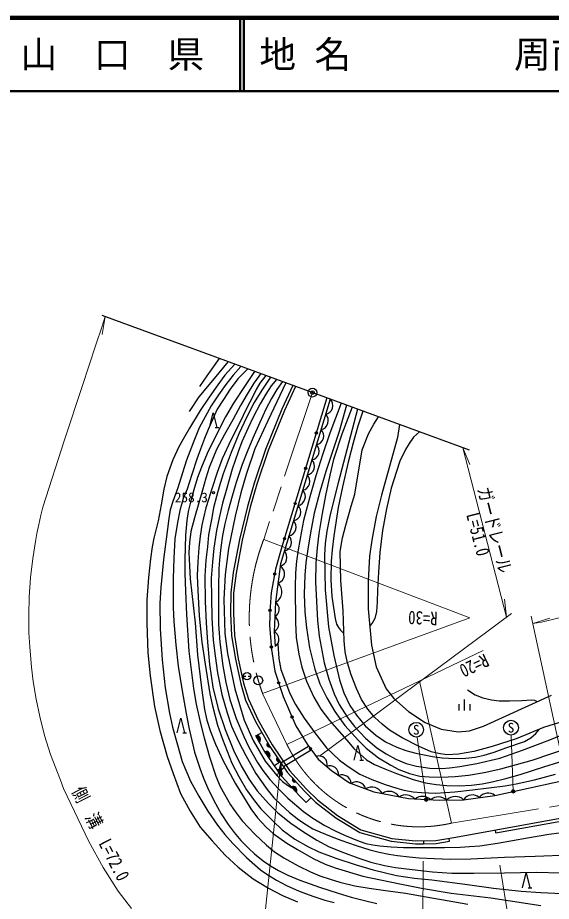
# Model space of a CAD drawing. Units: millimetres, scale not verified. Extents: x 40000 to 680000, y 20000 to 380000.
# Drawn here: x 337501 to 410102, y 259735 to 380000 of the extents above; entities that cross this region are included whole.
import ezdxf
from ezdxf.enums import TextEntityAlignment as Align

# ---------------------------------------------------------------- set-up
doc = ezdxf.new("R2010")
doc.units = ezdxf.units.MM
doc.header["$LTSCALE"] = 1000
doc.header["$PDMODE"] = 32
doc.header["$PDSIZE"] = 500
doc.linetypes.add('CHAIN', pattern=[18.5, 12, -1.5, 3.5, -1.5])
doc.linetypes.add('DASHED', pattern=[7.5, 6, -1.5])
for name, color, linetype, lineweight in [('M-BGD', 7, 'Continuous', 25), ('M-BMK', 2, 'CHAIN', 13), ('M-BMK-OTRS', 5, 'Continuous', 25), ('M-BMK-SRVR', 3, 'Continuous', 25), ('M-STR-HTXT', 7, 'Continuous', 13), ('M-STR-STRC', 7, 'Continuous', 25), ('M-TTL', 2, 'Continuous', 140), ('M-TTL-LINE', 7, 'Continuous', 50)]:
    doc.layers.add(name, color=color, linetype=linetype, lineweight=lineweight)
doc.layers.add('M-OTRS', color=6, linetype='Continuous')
doc.layers.add('M-TTL-TXT', color=7, linetype='Continuous')
doc.styles.add('ＭＳ ゴシック', font='')
doc.styles.get('ＭＳ ゴシック').set_extended_font_data('MS Gothic')

# ---------------------------------------------------------------- blocks, each defined once
blk = doc.blocks.new('open_arrow')
at = {"color": 0, "linetype": 'Continuous', "lineweight": -2}
blk.add_lwpolyline([(7.5, 1.25), (0, 0), (7.5, -1.25)], dxfattribs=at)

msp = doc.modelspace()

# ---------------------------------------------------------------- hatches: boundary and pattern name
at = {"layer": 'M-BGD'}
for points in [[(378174, 323606, -1), (378088, 323318, -1)], [(376732, 318818, -1), (376645, 318531, -1)], [(375289, 314031, -1), (375202, 313744, -1)], [(373846, 309243, -1), (373760, 308956, -1)], [(372504, 304430, -1), (372451, 304134, -0.41421), (372330, 304309, -0.41421)], [(371829, 299482, -1), (371819, 299182, -1)], [(371995, 294493, -1), (372020, 294194, -1)], [(372958, 289607, -1), (373055, 289323, -1)], [(374778, 284954, -1), (374896, 284678, -0.41421), (374699, 284757, -0.41421)], [(369882, 282264, -0.82183), (370371, 281402)], [(371522, 281297), (371831, 280753, -0.84072)], [(377248, 280624, -1), (377426, 280383, -1)], [(371135, 280096, -0.82183), (371691, 279276)], [(372811, 279317), (373162, 278799, -0.84072)], [(372818, 277613, -0.82183), (373374, 276792)], [(374927, 276480), (375350, 276018, -0.84072)], [(374718, 275301, -0.82183), (375388, 274570)]]:
    msp.add_hatch(color=256, dxfattribs=at).paths.add_polyline_path(points)
at = {"layer": 'M-STR-HTXT'}
for points in [[(405100, 274884, -1), (404756, 274521, -0.41421), (404747, 274875, -0.41421)], [(393219, 273776, -1), (392915, 273379, -0.41421), (392869, 273730, -0.41421)]]:
    msp.add_hatch(color=256, dxfattribs=at).paths.add_polyline_path(points)

# ---------------------------------------------------------------- linework, layer by layer
at = {"layer": 'M-BGD'}
for p, q in [((364349, 324206), (364849, 324206)), ((368205, 290377), (368530, 290377)), ((368880, 290377), (369205, 290377)), ((397548, 285685), (397548, 286585)), ((398298, 285685), (398298, 287185)), ((399048, 285685), (399048, 286585)), ((359960, 282654), (360460, 282654)), ((369882, 282264), (370709, 282732)), ((369882, 282264), (370371, 281402)), ((371831, 280753), (371522, 281297)), ((371135, 280096), (371691, 279276)), ((373162, 278799), (372811, 279317)), ((373209, 278730), (372422, 278197)), ((373769, 277902), (372983, 277369)), ((384045, 278932), (384545, 278932)), ((372818, 277613), (373374, 276792)), ((375350, 276018), (374927, 276480)), ((374718, 275301), (375388, 274570)), ((376741, 273177), (377412, 273849)), ((402569, 269054), (402498, 269448)), ((396272, 267927), (396204, 268322)), ((392699, 267973), (392709, 267573)), ((406940, 261593), (407440, 261593))]:
    msp.add_line(p, q, dxfattribs=at)
at = {"layer": 'M-BGD', "linetype": 'DASHED'}
for p, q in [((373321, 278565), (377083, 280849)), ((373658, 278067), (377439, 280364))]:
    msp.add_line(p, q, dxfattribs=at)
at = {"layer": 'M-BGD'}
for points in [[(366118, 333186), (364228, 330911), (362164, 328391), (360841, 326414)], [(364900, 333633), (363227, 331233), (362238, 329812)], [(367053, 332844), (365703, 331355), (364751, 330028), (363568, 328352), (362335, 326534), (360890, 324147), (360001, 322643), (359447, 321587), (358620, 319805), (357794, 317533), (357376, 315828), (357025, 313706), (356623, 311500), (356021, 309153), (355786, 307978), (355552, 306357), (355285, 303800), (355083, 300784), (355067, 297592), (355217, 293572), (355537, 290411), (356128, 286272), (356820, 283003), (357823, 279444), (358633, 277132), (359665, 274422), (360961, 272022), (362333, 269848), (363939, 267948), (365707, 266005), (367493, 264392), (369526, 262787), (371603, 261521), (373539, 260543), (375558, 259645)], [(367877, 332541), (366831, 331353), (365801, 330085), (364802, 328651), (363819, 327167), (362991, 325673), (362211, 324182), (361362, 322118), (360487, 319790), (359917, 318048), (359292, 316010), (358593, 314157), (358254, 313032), (358064, 311819), (357820, 310081), (357327, 306276), (356980, 302444), (356858, 300318), (356895, 296837), (357151, 292599), (357547, 288808), (358169, 285333), (358576, 283427), (359230, 281011), (359894, 278784), (360366, 277565), (360999, 276109), (362156, 274053), (363366, 272018), (364676, 270106), (365683, 268831), (366789, 267618), (368621, 265712), (370528, 264009), (371396, 263420), (372695, 262613), (374056, 261885), (375384, 261296), (376150, 260982), (377789, 260372), (379268, 259879), (380542, 259580)], [(368816, 332197), (367473, 330860), (366432, 329443), (365491, 328036), (364648, 326698), (363417, 323958), (362902, 322726), (362356, 321260), (361870, 319922), (361205, 317836), (360561, 315844), (360034, 314570), (359568, 312935), (359231, 311280), (358894, 309081), (358754, 306459), (358675, 303670), (358654, 299731), (358734, 297818), (359031, 294642), (359348, 291729), (359874, 288393), (360419, 285292), (360806, 283412), (361183, 281609), (361563, 280050), (362286, 277842), (362793, 276482), (363314, 275239), (364183, 273440), (365171, 271657), (366117, 270205), (366964, 269087), (367863, 268035), (368947, 266910), (369727, 266204), (370915, 265246), (371881, 264544), (372972, 263933), (374274, 263284), (375866, 262617), (377276, 262103), (378586, 261650), (381095, 260837), (382850, 260314), (384685, 259856), (386380, 259446)], [(369723, 331864), (368347, 329794), (366882, 327546), (365790, 325671), (364585, 323357), (363298, 320686), (362530, 318802), (361972, 317405), (361447, 315732), (361083, 314404), (360711, 312805), (360525, 311585), (360322, 309591), (360233, 306251), (360233, 304409), (360330, 301957), (360475, 298769), (360774, 293772), (361431, 288697), (361787, 286555), (362356, 283938), (362854, 281998), (363596, 279389), (364461, 276749), (365050, 275348), (365629, 274302), (366473, 272860), (367102, 271976), (368060, 270692), (369756, 268864), (371331, 267392), (372462, 266492), (373722, 265670), (375662, 264583), (377332, 263746), (378602, 263208), (380004, 262731), (381325, 262365), (383351, 261866), (385302, 261521), (387242, 261267), (390243, 260850), (393057, 260362), (395946, 259853), (398761, 259335)], [(370565, 331555), (369643, 330273), (368710, 328754), (367818, 327236), (366765, 325251), (365650, 323270), (364532, 321225), (363542, 318801), (363094, 317319), (362668, 315679), (361569, 311923), (361060, 310051), (360883, 308587), (360788, 307193), (360859, 305381), (360989, 303645), (361627, 297640), (361970, 293288), (362525, 288769), (362903, 285828), (363223, 284404), (363731, 282845), (364393, 281145), (365422, 278951), (367076, 275821), (369205, 272330), (370138, 271090), (371285, 269838), (372265, 268976), (374124, 267672), (375589, 266774), (377695, 265555), (379338, 264811), (380697, 264292), (384472, 263141), (386871, 262669), (389707, 262067), (392443, 261510), (396496, 260848), (401854, 260232), (408677, 259169)], [(371266, 331297), (370461, 330236), (369949, 329391), (369382, 328271), (368761, 327077), (367573, 324646), (366529, 322594), (365343, 319960), (364646, 318120), (363928, 315897), (363460, 314426), (363106, 313311), (362790, 311922), (362562, 310911), (362338, 309413), (362142, 307842), (361990, 305957), (361903, 304071), (362006, 302043), (362185, 298578), (362565, 294992), (363011, 292030), (363638, 287972), (363999, 286345), (364695, 283689), (365363, 281826), (366658, 278533), (367591, 276711), (368648, 274890), (369719, 273416), (370571, 272325), (372268, 270628), (373506, 269460), (375222, 268216), (376989, 267187), (378491, 266492), (380792, 265612), (383533, 264708), (385870, 264041), (389048, 263259), (391469, 262869), (393862, 262647), (398683, 262020), (402217, 261533), (405993, 261113), (408678, 260918), (411517, 260793)], [(371882, 331071), (370713, 329314), (369666, 327644), (368678, 325668), (367605, 323342), (366545, 320798), (365438, 317901), (364897, 316161), (364544, 314815), (364155, 313274), (363849, 311706), (363484, 309601), (363308, 307963), (363108, 306163), (362954, 303992), (363013, 300553), (363142, 297636), (363307, 295020), (363578, 291961), (364061, 288873), (364779, 285921), (365710, 283126), (366863, 280303), (367898, 278186), (369006, 276320), (370077, 274791), (371610, 273048), (372881, 271801), (374670, 270354), (376376, 269202), (378216, 268078), (379899, 267173), (381806, 266361), (383799, 265640), (385552, 265064), (387388, 264617), (388894, 264358), (391172, 264073), (393949, 263767), (396573, 263555), (398190, 263549), (399568, 263569), (403736, 263613), (408090, 263686), (411381, 263595)], [(372711, 330767), (371968, 329871), (371283, 328739), (370489, 327421), (369549, 325651), (368839, 324181), (368010, 322259), (367494, 320891), (366691, 318546), (365938, 315960), (365371, 313944), (364906, 311908), (364567, 310222), (364204, 307822), (363992, 305876), (363840, 303730), (363865, 301106), (363933, 298313), (364119, 295292), (364355, 293155), (364668, 290853), (365294, 287874), (366012, 285381), (366596, 283585), (367552, 281506), (368559, 279576), (369920, 277151), (370445, 276359), (371434, 274948), (372373, 273816), (373345, 272861), (374503, 271822), (375757, 270828), (376788, 270135), (377676, 269612), (378614, 269189), (380156, 268569), (381467, 268045), (383555, 267336), (385402, 266758), (386678, 266404), (387997, 266167), (389180, 265964), (390761, 265778), (392110, 265634), (394164, 265541), (396362, 265465), (399148, 265540), (403722, 265734), (407910, 265878), (412597, 266064)], [(373542, 330463), (372750, 329396), (372025, 328155), (371269, 326705), (370438, 324882), (369498, 322750), (368709, 320908), (368039, 319193), (367239, 316737), (366667, 314869), (366132, 312923), (365683, 311123), (365357, 309516), (365148, 307875), (364975, 306217), (364889, 304964), (364822, 302491), (364845, 297444), (364999, 294998), (365407, 291808), (365804, 289533), (366344, 287219), (367215, 284605), (368266, 282187), (368947, 280724), (370144, 278631), (370841, 277561), (371792, 276294), (373043, 274982), (374267, 273757), (376408, 271942), (377667, 271039), (379276, 270039), (380683, 269337), (381960, 268725), (383946, 267945), (384860, 267595), (385811, 267418), (386777, 267302), (388299, 267155), (389987, 267061), (392915, 267061), (395554, 267061), (397687, 267100), (398993, 267177), (400380, 267309), (402760, 267672), (406858, 268367), (409782, 268855), (411173, 269079)], [(373978, 330302), (371516, 325147), (369744, 321307), (368578, 317822), (367846, 315353), (367103, 312149), (366179, 307758), (365730, 304221), (365550, 300793), (365704, 296193), (366051, 293456), (367038, 288670), (368320, 284383), (369526, 281615), (371179, 278821), (372759, 276849), (373540, 276054), (374202, 275551), (374811, 275200)], [(374937, 329951), (373453, 326708), (371217, 321220), (369666, 316629), (368764, 313478), (367661, 308976), (366827, 304479), (366485, 301716), (366444, 298960), (366591, 295863), (367127, 292673), (367845, 289343), (368511, 287109), (369874, 284205), (371791, 280823), (374182, 277292), (376517, 274744), (378009, 273252), (380788, 271088), (384045, 269106), (388330, 267913), (391623, 267548), (392709, 267573)], [(375314, 329812), (373821, 326549), (371592, 321081), (370048, 316510), (369151, 313375), (368052, 308892), (367223, 304418), (366885, 301688), (366844, 298966), (366989, 295905), (367520, 292748), (368233, 289443), (368886, 287252), (370229, 284389), (372131, 281034), (374497, 277541), (376806, 275020), (378274, 273552), (381016, 271417), (384205, 269477), (388407, 268307), (391641, 267949), (394382, 268011), (397115, 268477), (413800, 271485)], [(379573, 328249), (373460, 307960), (372599, 304953), (372009, 301701), (371841, 299828), (371756, 297313), (372035, 294020), (372467, 291058), (373628, 287629), (375357, 283606), (376868, 281141), (378378, 279087), (380186, 277528), (382643, 275879), (385938, 274653), (390686, 273709), (394850, 273480), (398173, 273568), (402432, 274153), (415234, 276970), (422599, 278854)], [(380031, 328082), (373245, 305645), (372590, 300437), (372376, 296466), (372529, 294420)], [(381502, 327542), (379989, 323446), (379019, 320645), (378084, 317643), (377255, 314771), (376407, 311575), (376096, 310095), (375663, 307583), (375453, 306026), (375305, 304445), (375231, 302525), (375280, 297696), (375403, 295626), (375737, 293391), (376170, 291588), (376800, 289703), (377789, 287517), (378753, 285875), (379915, 284337), (382275, 281681), (383255, 280514), (384961, 278995), (386048, 278378), (387432, 277760), (389031, 277113), (391305, 276335), (392993, 275880), (394427, 275622), (395897, 275492), (397576, 275458), (399242, 275546), (400676, 275740), (402067, 275996), (403925, 276452), (405856, 276986), (409064, 278030), (413161, 279320)], [(382238, 327272), (381252, 323669), (379416, 318248), (378590, 315465), (377830, 312551), (377318, 309864), (376965, 307671), (376720, 305794), (376581, 304127), (376485, 301536), (376570, 299151), (376784, 296966), (377189, 294221), (377915, 291321), (378620, 289355), (379569, 287446), (380659, 285575), (382025, 283645), (383860, 281608), (384898, 280558), (386573, 279257), (388279, 278244), (389362, 277664), (390802, 277120), (392210, 276757), (393469, 276661), (395116, 276628), (397037, 276713), (398829, 276884), (400973, 277247), (403224, 277780), (407475, 278964), (412706, 280695)], [(363599, 324206), (364099, 326206), (364599, 324206)], [(382999, 326992), (381588, 323317), (380475, 319846), (379990, 317737), (379362, 314952), (378934, 312540), (378492, 309776), (378234, 307860), (378078, 305751), (378006, 303182), (378277, 297952), (378502, 295832), (379186, 292188), (379826, 289991), (380581, 287977), (381259, 286533), (382365, 284776), (383309, 283538), (384804, 281943), (386349, 280625), (387633, 279791), (388965, 279075), (390372, 278510), (391753, 278134), (393562, 277870), (395215, 277830), (396245, 277893), (397652, 278094), (399950, 278471), (403095, 279239), (406198, 280306), (409883, 281715), (411980, 282582)], [(383742, 326720), (381108, 316675), (379997, 312363), (379539, 310101), (379332, 308431), (379257, 306884), (379316, 302139), (379804, 297104), (380514, 293193), (381283, 289867), (381874, 288108), (382688, 286378), (383608, 285085), (384761, 283622), (386211, 282336), (387559, 281458), (389082, 280734), (390325, 280261), (391650, 279895), (393952, 279429), (395241, 279272), (396972, 279158), (398424, 279220), (399761, 279376), (400978, 279616), (402346, 280030), (403933, 280610), (406431, 281501), (407298, 281992), (407992, 282572), (408451, 283130)], [(384480, 326449), (383791, 324394), (383164, 322120), (382470, 319524), (381692, 316133), (381120, 313321), (380502, 309495), (380277, 307571), (380155, 306008), (380117, 303477), (380258, 301209), (380707, 298206), (380885, 297467), (381147, 296990), (381419, 296643), (381889, 296204)], [(415903, 285515), (409034, 283370), (405338, 281849), (402041, 280798), (399542, 280115), (397485, 279752), (395874, 279686), (394734, 279834), (393757, 280103), (392014, 280843), (389797, 281968), (388098, 283052), (387078, 283865), (386102, 284752), (385142, 285910), (384286, 287211), (383585, 288679), (382849, 290579), (382355, 292201), (382056, 293677), (381928, 295199), (381769, 299280), (381474, 303421), (381362, 307349), (381670, 309217), (382126, 310920), (382887, 313496), (383369, 315161), (384349, 321198), (385242, 323381), (385940, 324689), (386569, 325682)], [(389431, 324632), (389155, 322865), (387020, 315005), (386276, 312106), (385688, 308886), (385363, 306711), (385198, 303350), (385198, 299543), (385654, 294589), (386285, 291655), (387636, 288662), (388682, 287342), (390653, 285566), (392953, 284093), (395123, 283157), (397430, 282816), (398962, 282932), (400877, 283588), (410106, 287808)], [(392190, 323620), (391372, 322908), (390758, 322051), (390262, 321213), (389495, 319641), (389025, 318252), (388330, 315957), (387670, 313150), (387128, 310216), (386758, 307218), (386568, 304555), (386460, 302070), (386405, 300462), (386315, 299190), (386080, 298244), (385710, 297603), (385411, 297223)], [(372886, 294791), (373015, 292785), (373306, 291289), (373916, 289594), (374539, 288026), (375307, 286517), (376499, 284650), (377932, 282670), (379522, 280617), (381297, 278963), (382449, 278102), (384057, 277035), (385686, 276307), (387488, 275619), (389095, 275139), (390036, 274878), (391312, 274657), (392438, 274546), (394364, 274468), (396984, 274637), (399385, 274910), (403809, 275465), (405335, 275732), (407821, 276292), (410672, 277027)], [(398714, 288504), (399728, 287857), (400805, 287418), (401986, 287167), (403013, 287020), (404424, 287020), (406106, 287062), (407413, 287145), (407831, 287094), (408168, 286922)], [(359210, 282654), (359710, 284654), (360210, 282654)], [(376741, 273177), (375831, 274087), (373435, 276702), (370983, 280321), (369882, 282264)], [(402569, 269054), (416219, 271515), (425801, 273873), (438435, 276851), (447784, 279226), (451603, 279934), (455460, 280478), (459041, 280735), (463682, 281021), (469192, 281222), (478959, 281586)], [(383295, 278932), (383795, 280932), (384295, 278932)], [(406190, 261593), (406690, 263593), (407190, 261593)]]:
    msp.add_lwpolyline(points, dxfattribs=at)
at = {"layer": 'M-BGD', "linetype": 'DASHED'}
msp.add_lwpolyline([(392709, 267573), (394420, 267612), (396272, 267927)], dxfattribs=at)
at = {"layer": 'M-BGD'}
for centre, radius in [((378131, 323462), 150), ((376688, 318675), 150), ((364147, 315352), 150), ((375246, 313887), 150), ((373803, 309100), 150), ((372478, 304282), 150), ((371824, 299332), 150), ((372007, 294344), 150), ((368705, 290377), 500), ((373007, 289465), 150), ((374837, 284816), 150), ((377337, 280503), 150)]:
    msp.add_circle(centre, radius, dxfattribs=at)
for centre, radius, start, end in [((379164, 327215), 1225, 281.3688, 44.97676), ((378538, 325148), 1225, 281.3688, 44.97676), ((377913, 323080), 1225, 281.3688, 44.97676), ((377288, 321013), 1225, 281.3688, 44.97676), ((376663, 318945), 1225, 281.3688, 44.97676), ((376037, 316878), 1225, 281.3688, 44.97676), ((375412, 314810), 1225, 281.3688, 44.97676), ((374787, 312743), 1225, 281.3688, 44.97676), ((374161, 310675), 1225, 281.3688, 44.97676), ((373536, 308608), 1225, 281.3688, 44.97676), ((372911, 306540), 1225, 284.03746, 44.97676), ((372554, 304260), 1272, 286.59012, 59.07563), ((371872, 301850), 1585, 296.93004, 48.73571), ((371891, 299479), 1186, 299.95661, 53.87575), ((371907, 297487), 1123, 294.66971, 59.16265), ((371880, 295400), 1176, 303.51859, 65.02172), ((370041, 281785), 505, 310.71179, 108.36998), ((371724, 281052), 318, 129.43202, 289.64975), ((371332, 279631), 505, 315.28641, 112.9446), ((373032, 279088), 318, 134.00664, 294.22437), ((378501, 278426), 1099, 341.74214, 110.84127), ((379984, 276988), 1179, 354.55227, 111.9165), ((373015, 277148), 505, 315.28641, 112.9446), ((381596, 275668), 1285, 5.56404, 109.94564), ((375179, 276286), 318, 142.38532, 302.60305), ((383580, 274680), 1318, 16.78634, 122.37108), ((374981, 274870), 505, 323.66509, 121.32328), ((385656, 273575), 1694, 29.76586, 118.72822), ((388031, 273061), 1630, 33.78755, 123.71959), ((390286, 272462), 1754, 43.09077, 120.88949), ((399365, 272793), 1421, 48.68817, 146.95529), ((401514, 272943), 1519, 52.79345, 142.85002), ((392572, 272460), 1565, 43.782, 129.92643), ((394762, 272352), 1594, 46.40812, 131.6766), ((397050, 272300), 1694, 48.48451, 134.57307)]:
    msp.add_arc(centre, radius, start, end, dxfattribs=at)
at = {"layer": 'M-BMK'}
for p, q in [((377601, 328973), (370977, 309001)), ((370817, 288029), (374137, 281074))]:
    msp.add_line(p, q, dxfattribs=at)
msp.add_lwpolyline([(396527, 270374), (413798, 273221), (447584, 281527)], dxfattribs=at)
for centre, radius, start, end in [((399004, 298300), 30000, 159.10242, 200.02133), ((392095, 289877), 20000, 206.11441, 282.80056)]:
    msp.add_arc(centre, radius, start, end, dxfattribs=at)
at = {"layer": 'M-BMK-OTRS'}
msp.add_line((398972, 321131), (348984, 339474), dxfattribs=at)
at = {"layer": 'M-BMK-SRVR'}
for centre in [(377601, 328973), (370232, 289805)]:
    msp.add_circle(centre, 600, dxfattribs=at)
at = {"layer": 'M-OTRS'}
msp.add_point((377601, 328973), dxfattribs=at)
at = {"layer": 'M-STR-HTXT'}
for p, q in [((349424, 339312), (348983, 336897)), ((398069, 321463), (403995, 298405)), ((398069, 321463), (399005, 319193)), ((370977, 309001), (399004, 298300)), ((403995, 298405), (403721, 300845)), ((370817, 288029), (399004, 298300)), ((378562, 279506), (404699, 298928)), ((407353, 298548), (412404, 275326)), ((407574, 297532), (409917, 298265)), ((374137, 281074), (400850, 293861)), ((392170, 289706), (396527, 270374)), ((393067, 273578), (391862, 282096)), ((404928, 274703), (404652, 282369)), ((392666, 265199), (392545, 237994)), ((403100, 264674), (407309, 238573))]:
    msp.add_line(p, q, dxfattribs=at)
for points in [[(349424, 339312), (348952, 337891), (348170, 335600), (346276, 329823), (343869, 322564), (340925, 313360), (340654, 312275), (340364, 311005), (340114, 309790), (339910, 308689), (339555, 306411), (339256, 303801), (339071, 301136), (339005, 298759), (339038, 296266), (339133, 294362), (339377, 291614), (339628, 289666), (340031, 287243), (340517, 284909), (341171, 282320), (341960, 279698), (343346, 276204), (343744, 275104), (347200, 267869), (349120, 264322), (351185, 261131), (352970, 258746)], [(407574, 297532), (408774, 297730), (423988, 301470)], [(373321, 278565), (368643, 233990), (397793, 233990)]]:
    msp.add_lwpolyline(points, dxfattribs=at)
for centre in [(404928, 274703), (393067, 273578)]:
    msp.add_circle(centre, 250, dxfattribs=at)
at = {"layer": 'M-STR-STRC'}
for centre in [(391722, 283086), (404616, 283368)]:
    msp.add_circle(centre, 1000, dxfattribs=at)
at = {"layer": 'M-TTL'}
msp.add_line((680000, 380000), (40000, 380000), dxfattribs=at)
at = {"layer": 'M-TTL-LINE'}
for p, q in [((367750, 380000), (367750, 370000)), ((368250, 380000), (368250, 370000)), ((40000, 370000), (680000, 370000))]:
    msp.add_line(p, q, dxfattribs=at)

# ---------------------------------------------------------------- block references
at = {"layer": 'M-STR-HTXT', "xscale": 240, "yscale": 240, "rotation": 264}
msp.add_blockref('open_arrow', (373321, 278565), dxfattribs=at)

# ---------------------------------------------------------------- texts
at = {"layer": 'M-BGD', "style": 'ＭＳ ゴシック'}
msp.add_text('258.3', height=1320, dxfattribs=at).set_placement((363375, 315369), align=Align.TOP_RIGHT)
at = {"layer": 'M-STR-HTXT', "style": 'ＭＳ ゴシック', "width": 0.8}
for s, rotation, p in [('ガードレール', 284.414, (400982, 309921)), ('側\u3000溝\u3000L=72.0', 297.139, (347506, 268287))]:
    msp.add_text(s, height=1833, rotation=rotation, dxfattribs=at).set_placement(p, align=Align.BOTTOM_CENTER)
msp.add_text('L=51.0', height=1833, rotation=284.414, dxfattribs=at).set_placement((401032, 309934), align=Align.TOP_CENTER)
msp.add_text('R=30', height=1833, rotation=178.134, dxfattribs=at).set_placement((394622, 298212), align=Align.MIDDLE_LEFT)
msp.add_text('R=20', height=1833, rotation=205.58, dxfattribs=at).set_placement((400782, 294003), align=Align.BOTTOM_LEFT)
at = {"layer": 'M-STR-STRC', "style": 'ＭＳ ゴシック'}
for p in [(404616, 283368), (391722, 283086)]:
    msp.add_text('S', height=1320, dxfattribs=at).set_placement(p, align=Align.MIDDLE_CENTER)
at = {"layer": 'M-TTL-TXT', "style": 'ＭＳ ゴシック'}
msp.add_text('山\u3000口\u3000県', height=3666, dxfattribs=at).set_placement((350375, 375000), align=Align.MIDDLE_CENTER)
for s, p in [('地 名', (370380, 375000)), ('周南市大字金峰', (405024, 375000))]:
    msp.add_text(s, height=3666, dxfattribs=at).set_placement(p, align=Align.MIDDLE_LEFT)

doc.saveas('drawing.dxf')
